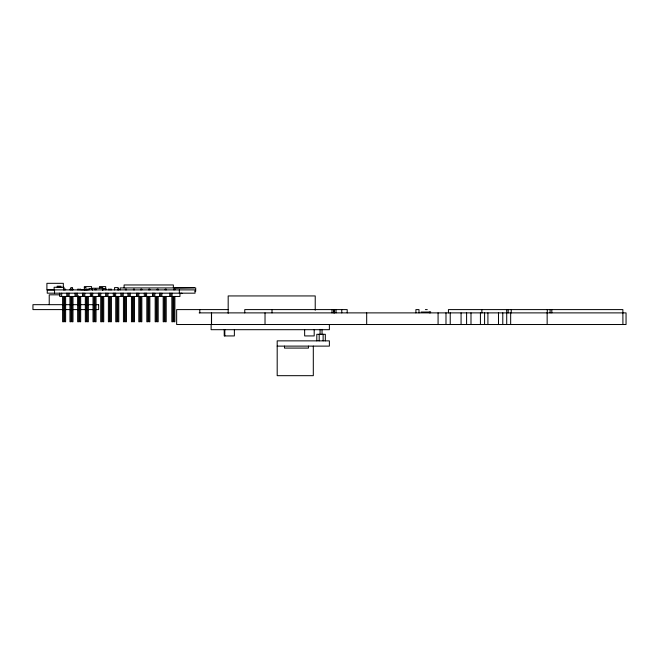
<?xml version="1.0" encoding="UTF-8"?>
<svg xmlns="http://www.w3.org/2000/svg" width="659" height="659" viewBox="0 0 659 659"><rect width="100%" height="100%" fill="white"/><g stroke="black" fill="none" stroke-linecap="round" stroke-linejoin="round"><path stroke-width="0.99" d="M174.684 287.917L194.397 287.588M57.086 286.212L61.032 286.212M57.086 287.102L61.032 287.102M84.344 287.588L85.991 287.588L85.991 289.886M100.119 287.588L102.746 287.588L102.68 289.886M102.68 289.161L103.735 289.161L103.735 289.886M47.226 289.894L54.269 289.886M195.048 291.212L195.707 291.212L195.707 287.917L120.152 287.917L120.152 289.886M179.858 293.51L181.909 293.173M60.315 294.82L49.227 294.82L49.227 304.672M228.179 309.598L176.653 309.598L176.653 324.516L626.05 324.516L626.05 312.885L199.15 312.885M425.393 309.598L427.263 309.598M421.109 312.045L430.755 312.045M277.192 346.115L329.376 346.115L329.376 340.86L277.192 340.86L277.192 375.679L313.305 375.679L313.305 346.115M622.92 324.516L622.87 309.598L448.433 309.598L448.433 312.885M551.822 309.598L551.822 312.885M550.1 309.598L550.1 312.885M547.275 309.598L547.275 312.885M547.151 312.885L547.151 324.516M511.211 309.598L511.211 312.885M510.667 312.885L510.667 324.516M508.171 309.598L508.171 312.885M506.713 309.598L506.713 324.516M502.784 312.885L502.784 324.516M498.484 312.885L498.484 324.516M487.915 312.885L487.915 324.516M484.587 312.885L484.587 324.516M481.877 309.598L481.877 312.885M480.419 312.885L480.419 324.516M470.996 312.885L470.996 324.516M466.597 312.885L466.597 324.516M461.069 312.885L461.069 324.516M450.237 312.885L450.237 324.516M445.986 312.885L445.986 324.516M438.078 312.885L438.078 324.516M430.22 312.045L430.22 312.885M429.281 312.045L429.281 312.885M418.992 312.885L418.992 309.598L415.911 309.598L415.911 312.885M366.684 312.885L366.684 324.516M347.194 312.885L347.194 309.598L244.761 309.598L244.761 312.885M341.774 309.598L341.774 312.885M336.032 309.598L336.032 312.885M334.55 309.598L334.55 312.885M334.253 309.598L334.253 312.885M333.487 309.598L333.487 312.885M332.004 309.598L332.004 312.885M329.376 324.516L329.376 329.689L211.127 329.689L211.127 324.516M325.324 340.86L325.324 334.294L316.806 334.294L316.806 340.86M323.124 334.294L323.124 340.86M322.037 329.36L322.037 334.294M320.068 329.36L320.068 334.294M319.187 334.294L319.187 340.86M315.224 310.232L315.224 295.94L228.179 295.94L228.179 313.289M314.195 329.689L314.195 335.933L304.647 335.933L304.647 329.689M308.453 346.115L308.453 348.084L284.474 348.084L284.474 346.115M272.01 309.598L272.01 312.885M265.025 312.885L265.025 324.516M234.373 329.689L234.373 335.933L224.225 335.933L224.225 329.689M224.826 329.689L224.826 335.933M211.555 312.885L211.555 324.516M211.44 312.885L211.44 324.516M199.801 309.598L199.801 312.885M179.94 293.173L179.94 296.459L59.714 296.459L59.714 293.173M179.339 289.886L179.339 293.173M174.882 289.886L174.882 289.161L173.828 289.161L173.828 289.886M174.882 296.459L174.882 321.757L173.828 321.757L173.828 296.459M173.366 287.917L173.366 284.96L124.098 284.96L124.098 287.917M172.905 296.459L172.905 321.757L171.851 321.757L171.851 296.459M172.065 293.173L172.065 296.459M170.903 293.173L170.903 296.459M169.742 293.173L169.742 296.459M166.208 289.886L166.208 289.161L165.154 289.161L165.154 289.886M166.208 296.459L166.208 321.757L165.154 321.757L165.154 296.459M164.239 296.459L164.239 321.757L163.185 321.757L163.185 296.459M161.875 293.173L161.875 296.459M160.714 293.173L160.714 296.459M159.56 293.173L159.56 296.459M158.193 289.886L158.193 289.161L157.139 289.161L157.139 289.886M158.193 296.459L158.193 321.757L157.139 321.757L157.139 296.459M156.224 296.459L156.224 321.757L155.17 321.757L155.17 296.459M154.816 293.173L154.816 296.459M153.654 293.173L153.654 296.459M152.501 293.173L152.501 296.459M149.857 289.886L149.857 289.161L148.802 289.161L148.802 289.886M149.857 296.459L149.857 321.757L148.802 321.757L148.802 296.459M147.88 296.459L147.88 321.757L146.825 321.757L146.825 296.459M146.595 293.173L146.595 296.459M145.441 293.173L145.441 296.459M144.28 293.173L144.28 296.459M141.833 289.886L141.833 289.161L140.779 289.161L140.779 289.886M141.833 296.459L141.833 321.757L140.779 321.757L140.779 296.459M139.865 296.459L139.865 321.757L138.81 321.757L138.802 293.173M137.64 293.173L137.64 296.459M136.487 293.173L136.487 296.459M134.477 289.886L134.477 289.161L133.423 289.161L133.423 289.886M134.477 296.459L134.477 321.757L133.423 321.757L133.423 296.459M132.508 296.459L132.508 321.757L131.454 321.757L131.454 296.459M130.26 293.173L130.26 296.459M129.098 293.173L129.098 296.459M127.937 293.173L127.937 296.459M126.462 289.886L126.462 289.161L125.408 289.161L125.408 289.886M126.462 296.459L126.462 321.757L125.408 321.757L125.408 296.459M124.493 296.459L124.493 321.757L123.439 321.757L123.439 296.459M123.2 293.173L123.2 296.459M122.039 293.173L122.039 296.459M120.877 293.173L120.877 296.459M118.777 289.886L118.777 289.161L117.722 289.161L117.722 289.886M118.777 296.459L118.777 321.757L117.722 321.757L117.722 296.459M118.183 289.886L118.183 287.588L114.567 287.588L114.567 289.886M116.808 296.459L116.808 321.757L115.753 321.757L115.753 296.459M115.638 293.173L115.638 296.459M114.477 293.173L114.477 296.459M113.323 293.173L113.323 296.459M111.42 289.886L111.42 289.161L110.366 289.161L110.366 289.886M111.42 296.459L111.42 321.757L110.366 321.757L110.366 296.459M109.443 289.886L109.443 289.161L108.389 289.161L108.389 289.886M109.443 296.459L109.443 321.757L108.389 321.757L108.389 296.459M107.969 293.173L107.969 296.459M106.807 293.173L106.807 296.459M105.86 289.886L105.852 288.576L102.549 288.576L102.557 289.886M105.704 289.07L105.704 286.599L99.46 286.599L99.46 288.247M105.646 293.173L105.646 296.459M103.735 296.459L103.735 321.757L102.68 321.757L102.68 296.459M102.417 289.886L102.417 288.247L92.557 288.247L92.557 289.886M101.758 296.459L101.758 321.757L100.703 321.757L100.736 293.173M99.575 293.173L99.575 296.459M98.413 293.173L98.413 296.459M96.041 289.886L96.041 289.161L94.987 289.161L94.987 289.886M96.041 296.459L96.041 321.757L94.987 321.757L94.987 296.459M94.072 296.459L94.072 321.757L93.018 321.757L93.018 296.459M92.688 293.173L92.688 296.459M92.384 289.886L92.384 288.576L89.097 288.576L89.105 289.886M91.576 289.07L91.576 286.599L84.344 286.599L84.344 289.886M91.535 293.173L91.535 296.459M90.374 293.173L90.374 296.459M88.355 289.886L88.355 289.161L87.301 289.161L87.301 289.886M88.355 296.459L88.355 321.757L87.301 321.757L87.301 296.459M87.243 289.886L81.065 289.886M86.387 296.459L86.387 321.757L85.332 321.757L85.332 296.459M84.797 293.173L84.797 296.459M83.644 293.173L83.644 296.459M82.482 293.173L82.482 296.459M80.67 289.886L80.67 289.161L79.615 289.161L79.615 289.886M80.67 296.459L80.67 321.757L79.615 321.757L79.615 296.459M78.701 289.886L78.701 289.161L77.647 289.161L77.647 289.886M78.701 296.459L78.701 321.757L77.647 321.757L77.647 296.459M78.454 295.8L78.454 304.672M77.334 293.173L77.334 296.459M76.172 293.173L76.172 296.459M75.019 293.173L75.019 296.459M72.984 289.886L72.984 289.161L71.93 289.161L71.93 289.886M72.984 296.459L72.984 321.757L71.93 321.757L71.93 296.459M72.523 289.886L72.523 287.588L70.884 287.588L70.884 289.886M71.015 289.886L71.015 289.161L69.961 289.161L69.961 289.886M71.015 296.459L71.015 321.757L69.961 321.757L69.961 296.459M69.121 293.173L69.121 296.459M67.959 293.173L67.959 296.459M66.798 293.173L66.798 296.459M65.628 289.886L65.628 289.161L64.574 289.161L64.574 289.886M65.628 296.459L65.628 321.757L64.574 321.757L64.574 296.459M63.989 289.886L63.989 287.258L54.129 287.258L54.129 289.886M63.659 289.161L63.659 289.886M63.659 296.459L63.659 321.757L62.605 321.757L62.605 296.459M63.33 288.008L63.33 283.321L46.904 283.321L46.904 289.894L195.048 289.886L195.048 293.173L47.226 293.173L47.316 289.886M61.682 293.173L61.682 296.459M54.557 289.886L54.557 293.173M181.909 293.51L179.932 293.527L181.909 293.51M98.644 304.672L32.95 304.672L32.95 309.598L98.644 309.598L98.644 304.672"/></g></svg>
